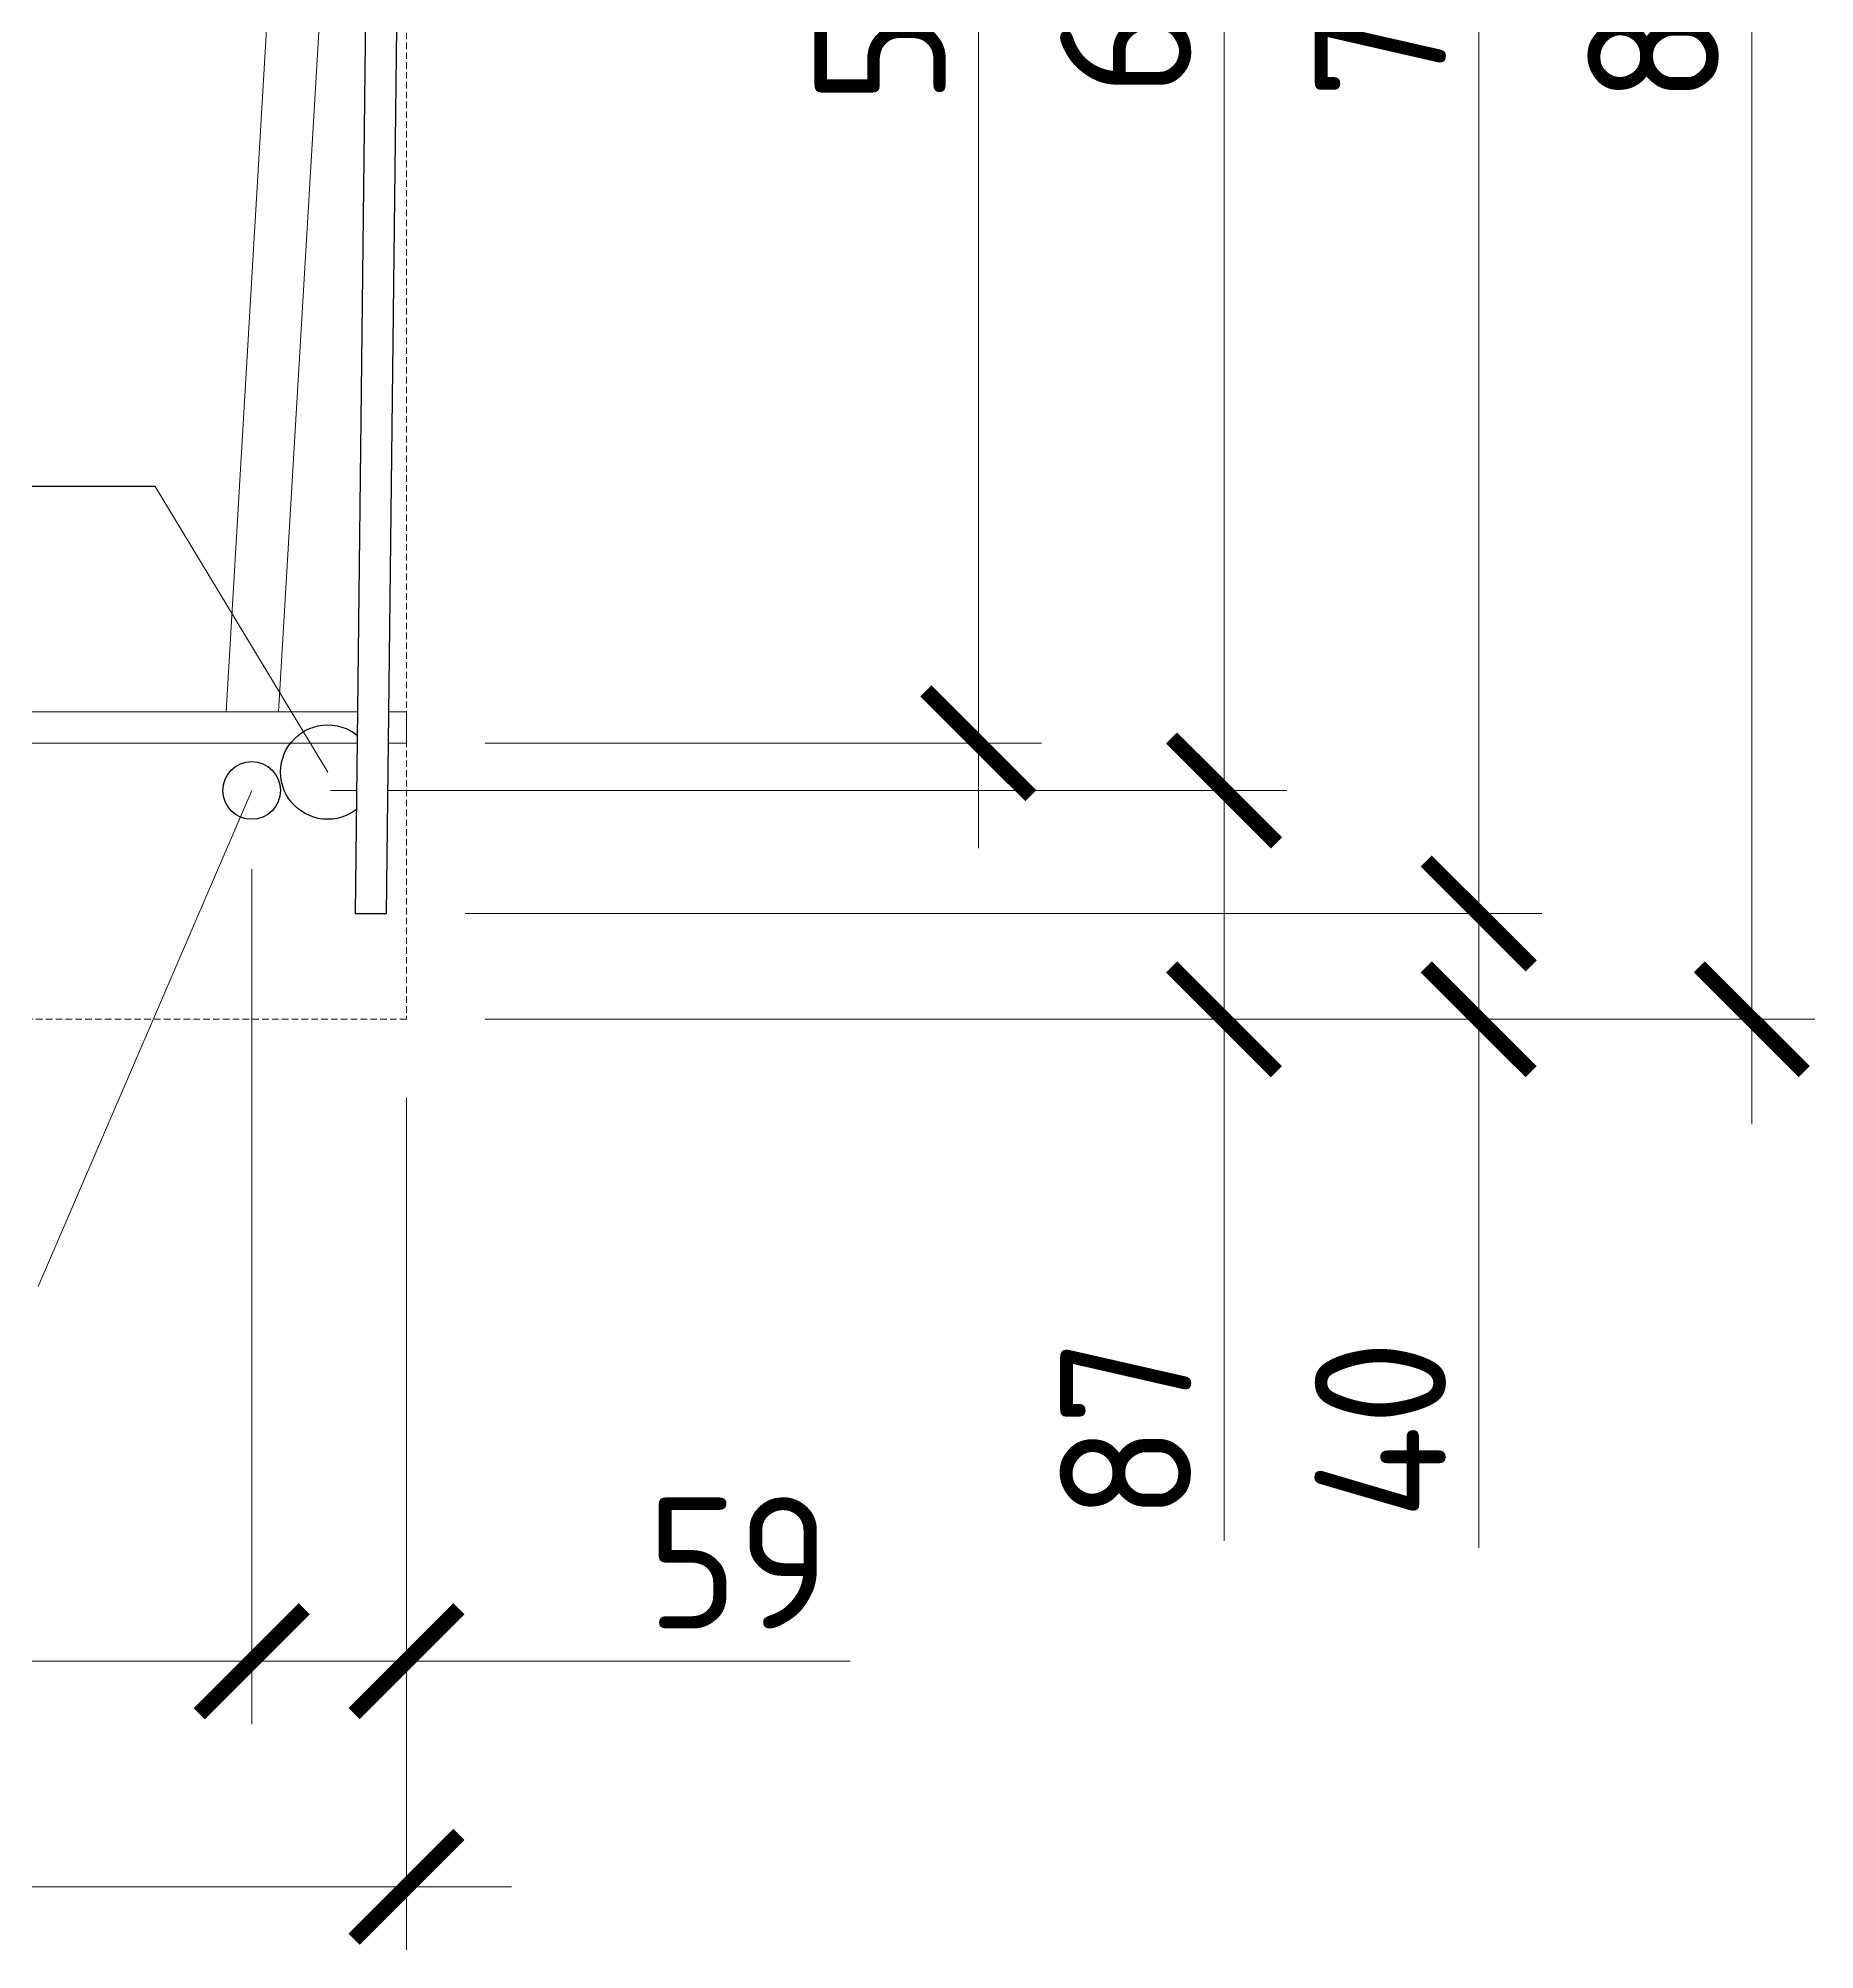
# Model space of a CAD drawing. Header units: millimetres. Extents: x -65574 to 111613, y -106550 to -50518.
# Drawn here: x 20571 to 21248, y -59299 to -58570 of the extents above; entities that cross this region are included whole.
import ezdxf
from ezdxf import colors
from ezdxf.entities.mleader import LeaderData, LeaderLine
from ezdxf.math import Vec2, Vec3

# ---------------------------------------------------------------- set-up
doc = ezdxf.new("R2010")
doc.units = ezdxf.units.MM
doc.linetypes.add('невидимая', pattern=[0.375, 0.25, -0.125])
doc.layers.get('Defpoints').update_dxf_attribs({"color": 6})
doc.styles.add('GOST-2.304_Type-B', font='GOST Common.ttf')
doc.dimstyles.new('УРСТ', dxfattribs={"dimtxt": 2.5, "dimasz": 2, "dimexe": 1.2, "dimexo": 1.5, "dimtad": 1, "dimdec": 0, "dimrnd": 1, "dimtxsty": 'GOST-2.304_Type-B', "dimblk": 'ARCHTICK', "dimcen": 2, "dimdle": 2, "dimazin": 3, "dimtfac": 1, "dimtdec": 0, "dimtmove": 1, "dimatfit": 0, "dimldrblk": 'NONE', "dimlwd": 15, "dimlwe": 15})

# ---------------------------------------------------------------- blocks, each defined once
blk = doc.blocks.new('_ArchTick')
at = {"color": 0, "linetype": 'ByBlock', "const_width": 0.15}
blk.add_lwpolyline([(-0.5, -0.5), (0.5, 0.5)], dxfattribs=at)
blk = doc.blocks.new('*D355')
at = {"color": 0, "lineweight": 15, "ltscale": 100, "transparency": 16777216}
for p, q in [((18832.15, -58886.88), (18832.15, -59212.98)), ((20652.15, -58886.88), (20652.15, -59212.98)), ((18792.15, -59188.98), (20692.15, -59188.98))]:
    blk.add_line(p, q, dxfattribs=at)
at = {"layer": 'Defpoints', "color": 0, "lineweight": -2, "ltscale": 100, "transparency": 16777216}
for p in [(18832.15, -58856.88), (20652.15, -58856.88), (20652.15, -59188.98)]:
    blk.add_point(p, dxfattribs=at)
at = {"color": 0, "lineweight": 15, "ltscale": 100, "transparency": 16777216, "xscale": 40, "yscale": 40, "zscale": 40, "rotation": 180}
blk.add_blockref('_ArchTick', (18832.15, -59188.98), dxfattribs=at)
at = {"color": 0, "lineweight": 15, "ltscale": 100, "transparency": 16777216, "xscale": 40, "yscale": 40, "zscale": 40}
blk.add_blockref('_ArchTick', (20652.15, -59188.98), dxfattribs=at)
at = {"color": 0, "lineweight": 15, "ltscale": 100, "transparency": 16777216, "insert": (19742.15, -59151.48), "char_height": 50, "attachment_point": 5, "style": 'GOST-2.304_Type-B'}
blk.add_mtext('\\A1;13х140=1820', dxfattribs=at)
blk = doc.blocks.new('_None')
blk = doc.blocks.new('*D357')
at = {"color": 0, "lineweight": 15, "ltscale": 100, "transparency": 16777216}
for p, q in [((20652.15, -58886.88), (20652.15, -59212.98)), ((20711.15, -58974.14), (20711.15, -59212.98)), ((20652.15, -59188.98), (20612.15, -59188.98)), ((20652.15, -59188.98), (20711.15, -59188.98)), ((20652.15, -59188.98), (20711.15, -59188.98)), ((20711.15, -59188.98), (20751.15, -59188.98)), ((20880.27, -59188.98), (20711.15, -59188.98))]:
    blk.add_line(p, q, dxfattribs=at)
at = {"layer": 'Defpoints', "color": 0, "lineweight": -2, "ltscale": 100, "transparency": 16777216}
for p in [(20652.15, -58856.88), (20711.15, -58944.14), (20711.15, -59188.98)]:
    blk.add_point(p, dxfattribs=at)
at = {"color": 0, "lineweight": 15, "ltscale": 100, "transparency": 16777216, "xscale": 40, "yscale": 40, "zscale": 40}
blk.add_blockref('_ArchTick', (20652.15, -59188.98), dxfattribs=at)
at = {"color": 0, "lineweight": 15, "ltscale": 100, "transparency": 16777216, "xscale": 40, "yscale": 40, "zscale": 40, "rotation": 180}
blk.add_blockref('_ArchTick', (20711.15, -59188.98), dxfattribs=at)
at = {"color": 0, "lineweight": 15, "ltscale": 100, "transparency": 16777216, "insert": (20837.77, -59151.48), "char_height": 50, "attachment_point": 5, "style": 'GOST-2.304_Type-B'}
blk.add_mtext('\\A1;59', dxfattribs=at)
blk = doc.blocks.new('*D358')
at = {"color": 0, "lineweight": 15, "ltscale": 100, "transparency": 16777216}
for p, q in [((20929.2, -58208.88), (20929.2, -58878.88)), ((20741.15, -58248.88), (20953.2, -58248.88)), ((20741.15, -58838.88), (20953.2, -58838.88))]:
    blk.add_line(p, q, dxfattribs=at)
at = {"layer": 'Defpoints', "color": 0, "lineweight": -2, "ltscale": 100, "transparency": 16777216}
for p in [(20711.15, -58248.88), (20711.15, -58838.88), (20929.2, -58838.88)]:
    blk.add_point(p, dxfattribs=at)
at = {"color": 0, "lineweight": 15, "ltscale": 100, "transparency": 16777216, "xscale": 40, "yscale": 40, "zscale": 40}
for p, rotation in [((20929.2, -58248.88), 90), ((20929.2, -58838.88), 270)]:
    blk.add_blockref('_ArchTick', p, dxfattribs=dict(at, rotation=rotation))
at = {"color": 0, "lineweight": 15, "ltscale": 100, "transparency": 16777216, "insert": (20891.7, -58543.88), "char_height": 50, "attachment_point": 5, "rotation": 90, "style": 'GOST-2.304_Type-B'}
blk.add_mtext('\\A1;590', dxfattribs=at)
blk = doc.blocks.new('*D359')
at = {"color": 0, "lineweight": 15, "ltscale": 100, "transparency": 16777216}
for p, q in [((21022.85, -58196.34), (21022.85, -58896.88)), ((20716.76, -58236.34), (21046.85, -58236.34)), ((20682.15, -58856.88), (21046.85, -58856.88))]:
    blk.add_line(p, q, dxfattribs=at)
at = {"layer": 'Defpoints', "color": 0, "lineweight": -2, "ltscale": 100, "transparency": 16777216}
for p in [(20686.76, -58236.34), (20652.15, -58856.88), (21022.85, -58856.88)]:
    blk.add_point(p, dxfattribs=at)
at = {"color": 0, "lineweight": 15, "ltscale": 100, "transparency": 16777216, "xscale": 40, "yscale": 40, "zscale": 40}
for p, rotation in [((21022.85, -58236.34), 90), ((21022.85, -58856.88), 270)]:
    blk.add_blockref('_ArchTick', p, dxfattribs=dict(at, rotation=rotation))
at = {"color": 0, "lineweight": 15, "ltscale": 100, "transparency": 16777216, "insert": (20985.35, -58546.61), "char_height": 50, "attachment_point": 5, "rotation": 90, "style": 'GOST-2.304_Type-B'}
blk.add_mtext('\\A1;621', dxfattribs=at)
blk = doc.blocks.new('*D360')
at = {"color": 0, "lineweight": 15, "ltscale": 100, "transparency": 16777216}
for p, q in [((21224.07, -58104.14), (21224.07, -58984.14)), ((20741.15, -58144.14), (21248.07, -58144.14)), ((20741.15, -58944.14), (21248.07, -58944.14))]:
    blk.add_line(p, q, dxfattribs=at)
at = {"layer": 'Defpoints', "color": 0, "lineweight": -2, "ltscale": 100, "transparency": 16777216}
for p in [(20711.15, -58144.14), (20711.15, -58944.14), (21224.07, -58944.14)]:
    blk.add_point(p, dxfattribs=at)
at = {"color": 0, "lineweight": 15, "ltscale": 100, "transparency": 16777216, "xscale": 40, "yscale": 40, "zscale": 40}
for p, rotation in [((21224.07, -58144.14), 90), ((21224.07, -58944.14), 270)]:
    blk.add_blockref('_ArchTick', p, dxfattribs=dict(at, rotation=rotation))
at = {"color": 0, "lineweight": 15, "ltscale": 100, "transparency": 16777216, "insert": (21186.57, -58544.14), "char_height": 50, "attachment_point": 5, "rotation": 90, "style": 'GOST-2.304_Type-B'}
blk.add_mtext('\\A1;800', dxfattribs=at)
blk = doc.blocks.new('*D361')
at = {"color": 0, "lineweight": 15, "ltscale": 100, "transparency": 16777216}
for p, q in [((21119.95, -58143.66), (21119.95, -58943.8)), ((20737.16, -58183.66), (21143.95, -58183.66)), ((20733.54, -58903.8), (21143.95, -58903.8))]:
    blk.add_line(p, q, dxfattribs=at)
at = {"layer": 'Defpoints', "color": 0, "lineweight": -2, "ltscale": 100, "transparency": 16777216}
for p in [(20707.16, -58183.66), (20703.54, -58903.8), (21119.95, -58903.8)]:
    blk.add_point(p, dxfattribs=at)
at = {"color": 0, "lineweight": 15, "ltscale": 100, "transparency": 16777216, "xscale": 40, "yscale": 40, "zscale": 40}
for p, rotation in [((21119.95, -58183.66), 90), ((21119.95, -58903.8), 270)]:
    blk.add_blockref('_ArchTick', p, dxfattribs=dict(at, rotation=rotation))
at = {"color": 0, "lineweight": 15, "ltscale": 100, "transparency": 16777216, "insert": (21082.45, -58543.73), "char_height": 50, "attachment_point": 5, "rotation": 90, "style": 'GOST-2.304_Type-B'}
blk.add_mtext('\\A1;720', dxfattribs=at)
blk = doc.blocks.new('*D401')
at = {"color": 0, "lineweight": 15, "ltscale": 100, "transparency": 16777216}
for p, q in [((21119.95, -58903.8), (21119.95, -58863.8)), ((20733.54, -58903.8), (21143.95, -58903.8)), ((21119.95, -58903.8), (21119.95, -58944.14)), ((21119.95, -58903.8), (21119.95, -58944.14)), ((20741.15, -58944.14), (21143.95, -58944.14)), ((21119.95, -58944.14), (21119.95, -58984.14)), ((21119.95, -59145.71), (21119.95, -58944.14))]:
    blk.add_line(p, q, dxfattribs=at)
at = {"layer": 'Defpoints', "color": 0, "lineweight": -2, "ltscale": 100, "transparency": 16777216}
for p in [(20703.54, -58903.8), (20711.15, -58944.14), (21119.95, -58944.14)]:
    blk.add_point(p, dxfattribs=at)
at = {"color": 0, "lineweight": 15, "ltscale": 100, "transparency": 16777216, "xscale": 40, "yscale": 40, "zscale": 40}
for p, rotation in [((21119.95, -58903.8), 270), ((21119.95, -58944.14), 90)]:
    blk.add_blockref('_ArchTick', p, dxfattribs=dict(at, rotation=rotation))
at = {"color": 0, "lineweight": 15, "ltscale": 100, "transparency": 16777216, "insert": (21082.45, -59100.71), "char_height": 50, "attachment_point": 5, "rotation": 90, "style": 'GOST-2.304_Type-B'}
blk.add_mtext('\\A1;40', dxfattribs=at)
blk = doc.blocks.new('*D437')
at = {"color": 0, "lineweight": 15, "transparency": 16777216}
for p, q in [((18811.15, -58974.14), (18811.15, -59299.03)), ((20711.15, -58974.14), (20711.15, -59299.03)), ((20751.15, -59275.03), (18771.15, -59275.03))]:
    blk.add_line(p, q, dxfattribs=at)
at = {"layer": 'Defpoints', "color": 0, "lineweight": -2, "transparency": 16777216}
for p in [(18811.15, -58944.14), (20711.15, -58944.14), (18811.15, -59275.03)]:
    blk.add_point(p, dxfattribs=at)
at = {"color": 0, "lineweight": 15, "transparency": 16777216, "xscale": 40, "yscale": 40, "zscale": 40, "rotation": 180}
blk.add_blockref('_ArchTick', (18811.15, -59275.03), dxfattribs=at)
at = {"color": 0, "lineweight": 15, "transparency": 16777216, "xscale": 40, "yscale": 40, "zscale": 40}
blk.add_blockref('_ArchTick', (20711.15, -59275.03), dxfattribs=at)
at = {"color": 0, "lineweight": 15, "transparency": 16777216, "insert": (19761.15, -59237.53), "char_height": 50, "attachment_point": 5, "style": 'GOST-2.304_Type-B'}
blk.add_mtext('\\A1;1900', dxfattribs=at)
blk = doc.blocks.new('*U252')
at = {"color": 7, "lineweight": 30}
blk.add_circle((0, -2), 11, dxfattribs=at)
blk = doc.blocks.new('*U253')
at = {"color": 0, "linetype": 'ByBlock', "lineweight": -2, "transparency": 16777216}
blk.add_blockref('*U252', (1820, 0), dxfattribs=at)
blk = doc.blocks.new('*U274')
at = {"linetype": 'ByBlock', "lineweight": 15, "ltscale": 100}
blk.add_lwpolyline([(26.19, -93.6), (-55.19, 95.6)], dxfattribs=at)
blk = doc.blocks.new('*U275')
at = {"color": 0, "linetype": 'ByBlock', "lineweight": -2, "transparency": 16777216}
blk.add_blockref('*U274', (1820, 0), dxfattribs=at)
blk = doc.blocks.new('_DotSmall')
at = {"color": 0, "linetype": 'ByBlock', "const_width": 0.5}
blk.add_lwpolyline([(-0.0625, 0, 1), (0.0625, 0, 1)], format="xyb", close=True, dxfattribs=at)
blk = doc.blocks.new('*D448')
at = {"color": 0, "lineweight": 15, "ltscale": 100, "transparency": 16777216}
for p, q in [((21022.85, -58856.88), (21022.85, -58816.88)), ((20682.15, -58856.88), (21046.85, -58856.88)), ((21022.85, -58856.88), (21022.85, -58944.14)), ((21022.85, -58856.88), (21022.85, -58944.14)), ((20741.15, -58944.14), (21046.85, -58944.14)), ((21022.85, -58944.14), (21022.85, -58984.14)), ((21022.85, -59143.07), (21022.85, -58944.14))]:
    blk.add_line(p, q, dxfattribs=at)
at = {"layer": 'Defpoints', "color": 0, "lineweight": -2, "ltscale": 100, "transparency": 16777216}
for p in [(20652.15, -58856.88), (20711.15, -58944.14), (21022.85, -58944.14)]:
    blk.add_point(p, dxfattribs=at)
at = {"color": 0, "lineweight": 15, "ltscale": 100, "transparency": 16777216, "xscale": 40, "yscale": 40, "zscale": 40}
for p, rotation in [((21022.85, -58856.88), 270), ((21022.85, -58944.14), 90)]:
    blk.add_blockref('_ArchTick', p, dxfattribs=dict(at, rotation=rotation))
at = {"color": 0, "lineweight": 15, "ltscale": 100, "transparency": 16777216, "insert": (20985.35, -59100.43), "char_height": 50, "attachment_point": 5, "rotation": 90, "style": 'GOST-2.304_Type-B'}
blk.add_mtext('\\A1;87', dxfattribs=at)
blk = doc.blocks.new('*U283')
at = {"linetype": 'ByBlock', "lineweight": 15, "ltscale": 100}
blk.add_lwpolyline([(32.9, -52), (-32.91, 57)], dxfattribs=at)
blk = doc.blocks.new('*U284')
at = {"color": 0, "linetype": 'ByBlock', "lineweight": -2, "transparency": 16777216}
blk.add_blockref('*U283', (1820, 0), dxfattribs=at)
blk = doc.blocks.new('*U281')
at = {"color": 7, "lineweight": 30}
blk.add_circle((0, 2), 18, dxfattribs=at)
blk = doc.blocks.new('*U282')
at = {"color": 0, "linetype": 'ByBlock', "lineweight": -2, "transparency": 16777216}
blk.add_blockref('*U281', (1820, 0), dxfattribs=at)

msp = doc.modelspace()

# ---------------------------------------------------------------- linework, layer by layer
at = {"linetype": 'невидимая', "lineweight": 15, "ltscale": 10}
msp.add_lwpolyline([(18811.15, -58944.14), (18811.15, -58144.14), (20711.15, -58144.14), (20711.15, -58944.14)], close=True, dxfattribs=at)
at = {"lineweight": 15}
for points in [[(20675.88, -58260.87), (20695.87, -58260.89), (20662.4, -58826.88), (20642.44, -58826.88)], [(18811.15, -58826.88), (18811.15, -58838.88), (20711.15, -58838.88), (20711.15, -58826.88)]]:
    msp.add_lwpolyline(points, close=True, dxfattribs=at)

# ---------------------------------------------------------------- block references
for name, p in [('*U284', (18828.25, -58797.88)), ('*U282', (18861.15, -58851.88)), ('*U253', (18832.15, -58854.88))]:
    msp.add_blockref(name, p)
at = {"xscale": -1, "rotation": 180}
msp.add_blockref('*U275', (18805.95, -58950.48), dxfattribs=at)

# ---------------------------------------------------------------- dimensions: what is measured, and where the dimension line sits
at = {"lineweight": 15, "ltscale": 100}
for base, p1, p2, picture, middle in [((21224.07, -58944.14), (20711.15, -58144.14), (20711.15, -58944.14), '*D360', (21186.57, -58544.14)), ((21119.95, -58903.8), (20707.16, -58183.66), (20703.54, -58903.8), '*D361', (21082.45, -58543.73)), ((21022.85, -58856.88), (20686.76, -58236.34), (20652.15, -58856.88), '*D359', (20985.35, -58546.61)), ((20929.2, -58838.88), (20711.15, -58248.88), (20711.15, -58838.88), '*D358', (20891.7, -58543.88))]:
    dim = msp.add_linear_dim(base=base, p1=p1, p2=p2, angle=90, dimstyle='УРСТ', override={"dimscale": 0, "dimtxsty": 'GOST-2.304_Type-B'}, dxfattribs=at)
    dim.commit()
    dim.dimension.update_dxf_attribs({"geometry": picture, "text_midpoint": middle})
for base, p1, angle, override, picture, middle in [((21022.85, -58944.14), (20652.15, -58856.88), 270, {"dimscale": 0}, '*D448', (21025.15, -59100.43)), ((20711.15, -59188.98), (20652.15, -58856.88), 0, {"dimscale": 0}, '*D357', (20837.77, -59188.98)), ((21119.95, -58944.14), (20703.54, -58903.8), 270, {"dimscale": 0, "dimtxsty": 'GOST-2.304_Type-B'}, '*D401', (21143.93, -59100.71))]:
    dim = msp.add_linear_dim(base=base, p1=p1, p2=(20711.15, -58944.14), angle=angle, dimstyle='УРСТ', override=override, dxfattribs=at)
    dim.commit()
    dim.dimension.update_dxf_attribs({"geometry": picture, "text_midpoint": middle, "dimtype": 160})
dim = msp.add_linear_dim(base=(20652.15, -59188.98), p1=(18832.15, -58856.88), p2=(20652.15, -58856.88), angle=0, text='13х140=<>', dimstyle='УРСТ', override={"dimscale": 0, "dimtxsty": 'GOST-2.304_Type-B'}, dxfattribs=at)
dim.commit()
dim.dimension.update_dxf_attribs({"geometry": '*D355', "text_midpoint": (19742.15, -59151.48)})
at = {"lineweight": 15}
dim = msp.add_linear_dim(base=(18811.15, -59275.03), p1=(20711.15, -58944.14), p2=(18811.15, -58944.14), angle=0, dimstyle='УРСТ', override={"dimscale": 0, "dimtxsty": 'GOST-2.304_Type-B'}, dxfattribs=at)
dim.commit()
dim.dimension.update_dxf_attribs({"geometry": '*D437', "text_midpoint": (19761.15, -59237.53)})

# ---------------------------------------------------------------- leaders
ml = msp.add_multileader_mtext('Standard', dxfattribs=at)
ml.set_content('4', color=256, style='GOST-2.304_Type-B')
ml.set_leader_properties()
ml.set_arrow_properties(name='NONE')
ml.build(insert=Vec2(0, 0))
ml.multileader.update_dxf_attribs({"text_right_attachment_type": 6, "dogleg_length": 2.5, "arrow_head_size": 50, "scale": 20})
ctx = ml.context
ctx.base_point, ctx.scale, ctx.char_height, ctx.arrow_head_size, ctx.plane_origin = Vec3(18694.36, -58705.88), 20, 50, 50, Vec3(18795.34, -58728.88)
ctx.right_attachment, ctx.text_align_type = 6, 2
notes = []
notes.append((ctx, [(0, (1, 1, 0), (18795.34, -58740.88), (-1, 0), 71.98, [(0, [(20615.34, -58740.88)], 0, [])])]))
ctx.mtext.insert, ctx.mtext.alignment, ctx.mtext.flow_direction = Vec3(18721.36, -58680.88), 3, 5
at = {"lineweight": 15, "ltscale": 100}
ml = msp.add_multileader_mtext('Standard', dxfattribs=at)
ml.set_content('Ф4', color=256, style='GOST-2.304_Type-B')
ml.set_leader_properties()
ml.set_arrow_properties(name='DOTSMALL')
ml.build(insert=Vec2(0, 0))
ml.multileader.update_dxf_attribs({"text_left_attachment_type": 6, "text_right_attachment_type": 6, "dogleg_length": 1, "arrow_head_size": 50, "scale": 20})
ctx = ml.context
ctx.base_point, ctx.scale, ctx.char_height, ctx.arrow_head_size, ctx.landing_gap_size, ctx.plane_origin = Vec3(18863.53, -59125.6), 20, 50, 50, 20, Vec3(19356.59, -58261.1)
ctx.left_attachment, ctx.right_attachment = 6, 6
notes.append((ctx, [(0, (1, 1, 0), (19003.53, -59125.6), (-1, 0), 20, [(0, [(19087.15, -58918.88)], 0, [])])]))
ctx.mtext.insert, ctx.mtext.width, ctx.mtext.flow_direction = Vec3(18883.53, -59065.6), 110, 5
for ctx, leaders in notes:
    for number, flags, end, landing, length, lines in leaders:
        leader = LeaderData()
        leader.index, (leader.has_last_leader_line, leader.has_dogleg_vector, leader.attachment_direction) = number, flags
        leader.last_leader_point, leader.dogleg_vector, leader.dogleg_length = Vec3(end), Vec3(landing), length
        for number, points, colour, breaks in lines:
            line = LeaderLine()
            line.index, line.vertices, line.color, line.breaks = number, Vec3.list(points), colors.encode_raw_color(colour), breaks
            leader.lines.append(line)
        ctx.leaders.append(leader)

# ---------------------------------------------------------------- next in the draw order: wipeouts: each hides what was drawn before it
at = {"color": 0}
msp.add_wipeout([(20699.87, -58183.66), (20711.87, -58183.66), (20703.54, -58903.8), (20691.53, -58903.8)], dxfattribs=at)

# ---------------------------------------------------------------- next in the draw order: linework, layer by layer
at = {"color": 0, "lineweight": -2}
msp.add_lwpolyline([(20699.87, -58183.66), (20691.53, -58903.8), (20703.54, -58903.8), (20711.87, -58183.66)], close=True, dxfattribs=at)

doc.saveas('drawing.dxf')
